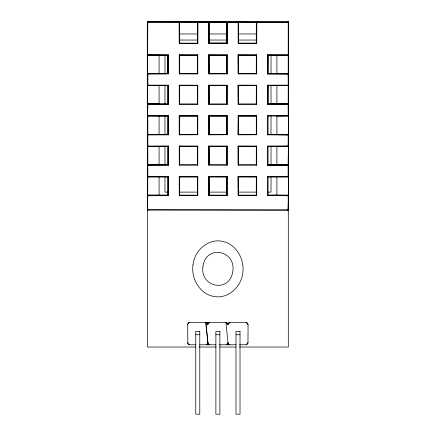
<?xml version="1.0" encoding="UTF-8"?>
<svg xmlns="http://www.w3.org/2000/svg" width="436" height="436" viewBox="0 0 436 436"><rect width="100%" height="100%" fill="white"/><g stroke="black" fill="none" stroke-linecap="round" stroke-linejoin="round"><path stroke-width="0.65" d="M147.799 196.162L147.799 194.805M147.842 105.114L147.842 103.757M147.859 74.54L147.859 73.177M147.864 55.514L147.864 54.157M226.84 43.093L209.1 43.153L209.149 22.312L208.572 21.805L209.155 22.318L209.16 43.088L208.653 43.605L227.249 43.518L226.84 43.093L226.862 22.41L227.423 21.805L227.249 43.518L208.653 43.605L208.572 21.805L197.966 21.8L197.383 22.318L197.377 43.088L197.879 43.605L179.196 43.605L179.109 21.805L179.692 22.312L179.697 43.088L179.196 43.605M227.249 85.233L226.834 85.663L226.84 103.915L227.249 104.34L208.74 104.34L208.653 85.145L227.249 85.233L227.249 104.34M227.249 54.822L226.834 55.252L226.84 73.504L227.249 73.929L208.74 73.929L208.653 54.734L227.249 54.822L227.249 73.929M227.249 146.06L226.834 146.485L226.84 164.743L227.249 165.162L208.74 165.162L208.653 145.967L227.249 146.06L227.249 165.162M238.203 43.518L238.121 21.805L238.612 22.312L238.612 43.093L238.203 43.518L256.711 43.518L256.886 21.805L256.297 22.41L256.297 43.088M256.711 43.518L256.303 43.093L256.324 22.41L256.886 21.805M288.12 196.255L288.12 194.897M288.125 177.239L288.131 175.882M288.131 165.696L288.136 164.339M288.147 135.138L288.147 133.781M267.66 176.471L268.075 176.891L288.114 176.896L288.692 176.378L267.66 176.471L267.66 195.573L288.692 195.753L288.37 195.208L288.201 210.343L147.357 210.027L147.324 22.22L147.7 21.827L147.88 22.22L147.303 22.312L147.303 209.836L147.788 210.343L147.788 209.749M267.66 115.644L267.573 134.844L288.692 134.931L288.381 134.392L288.692 115.469L267.66 115.644L268.075 116.069L288.201 116.069L288.114 103.91L288.67 104.329L267.573 104.433L267.573 85.145L288.692 85.145L288.676 104.34L288.114 103.91L268.02 103.975L268.02 85.603L288.201 85.658L288.692 85.058L288.692 54.734L267.573 54.734L267.573 74.022L288.114 74.011L288.67 73.918L288.114 73.499L268.02 73.564L268.02 55.192L288.201 55.247L288.692 54.642M288.201 209.749L288.201 210.354L288.692 209.836L288.114 209.836L288.114 210.343L288.692 209.836L288.512 21.991L147.788 21.805L147.63 55.099L167.92 55.247L168.329 54.822L147.303 54.642L147.88 55.23L147.303 54.642M168.329 104.34L167.92 103.915L147.788 103.921L147.297 104.433L168.329 104.34L168.421 85.145L147.297 85.145L147.88 85.641L167.92 85.658L168.421 85.145M267.573 165.255L267.66 146.06L288.588 145.88L288.37 164.797L288.692 165.342L267.573 165.255L268.075 164.743L268.075 146.48L267.66 146.06M288.245 210.261L288.201 195.753M159.075 73.499L147.624 73.564L147.624 55.192L167.915 55.252L167.92 73.504L147.788 73.51L147.406 74.109L168.329 73.929L167.92 73.504L168.089 55.072L168.089 73.679L147.788 73.51L147.297 74.022M267.573 134.844L268.075 134.332L288.114 134.353L288.201 134.931L288.114 146.485L268.08 146.485M288.692 165.342L288.37 164.797L268.08 164.732L288.114 164.764L288.114 176.896L288.692 176.384M288.201 85.658L288.114 74.011L267.829 73.755L268.02 55.192M288.114 104.422L267.829 104.166L268.02 85.603M288.692 134.931L288.588 115.823L288.201 116.069L288.692 115.469L288.67 104.329M288.114 209.743L288.528 195.753L288.458 210.234M195.759 344.8L189.404 344.772L188.537 344.369L187.807 343.252L187.709 324.651L188.09 323.332L189.099 322.52L205.814 322.411L206.996 322.836L207.825 324.651L205.814 322.411L208.048 343.579L209.525 344.772L215.875 344.8M206.729 322.651L225.935 322.411L227.559 323.332L229.957 322.411L246.967 322.651L247.681 323.332L248.062 324.651L247.964 343.252L247.474 344.146L246.367 344.772L239.348 344.8M147.303 195.753L147.788 195.154L167.915 195.148L168.421 195.666L147.303 195.753L147.799 195.154L167.974 195.208L167.974 176.836L147.88 176.896L147.319 176.471M147.788 22.41L147.733 21.838L147.303 22.312L147.357 210.027L147.324 209.749M187.709 324.651L188.09 323.332L189.72 322.411M207.825 324.651L208.419 323.065L209.841 322.411L207.727 323.959M288.201 55.247L288.201 21.805L288.703 22.41L288.201 22.41L288.201 21.805L288.703 22.41L288.588 209.743M288.692 54.734L288.196 55.247L276.915 55.252L268.08 55.252L267.573 54.734M288.692 85.145L288.196 85.658L276.915 85.663L268.08 85.663L267.573 85.145M147.324 146.065L168.421 145.967L167.915 146.485L147.799 146.48L147.88 176.896L147.324 176.476L147.466 164.912L167.974 164.797L167.974 146.425L147.537 146.371L147.303 134.931L168.421 134.844L168.421 115.556L147.303 115.469L147.799 116.069L147.88 146.48L147.319 146.06M256.324 22.41L288.692 22.312L288.114 21.805L288.114 22.41M147.7 21.827L147.303 22.312L197.383 22.318L197.437 43.153L179.637 43.153L179.692 22.312L179.109 21.805M147.303 104.422L147.88 104.03L147.63 115.922L167.974 116.014L167.915 134.321L168.421 134.844M207.923 343.252L206.13 344.772L199.781 344.8M229.957 322.411L227.946 324.651L227.848 323.959L229.042 322.651M227.946 324.651L225.935 322.411L228.044 343.252L226.246 344.772L219.226 344.8M288.458 146.371L288.114 146.485L288.692 145.973M288.114 22.312L288.703 22.41L288.261 21.838L147.788 21.805L147.804 22.116M246.051 344.8L248.062 342.56M179.283 73.929L179.692 73.504L179.697 55.252L179.196 54.734L197.791 54.822L197.791 73.929L179.283 73.929L179.196 54.734M197.791 73.929L197.383 73.504L197.377 55.252L197.791 54.822M147.788 134.332L147.303 134.931L147.799 134.332L167.915 134.321L167.915 116.074L168.421 115.556M179.283 104.34L179.692 103.915L179.697 85.663L179.196 85.145L197.791 85.233L197.791 104.34L179.283 104.34L179.196 85.145M197.791 104.34L197.383 103.915L197.377 85.663L197.791 85.233M179.196 134.844L179.692 134.332L179.697 116.074L179.196 115.556L197.791 115.644L197.791 134.751L179.196 134.844L179.196 115.556M197.791 134.751L197.383 134.332L197.377 116.074L197.791 115.644M256.711 73.929L256.303 73.504L256.297 55.252L256.711 54.822L238.116 54.734L238.203 73.929L256.711 73.929L256.711 54.822M167.915 195.148L167.915 176.896L168.421 176.378L147.324 176.476M179.283 165.162L179.692 164.743L179.697 146.485L179.196 145.967L197.791 146.06L197.791 165.162L179.283 165.162L179.196 145.967M197.791 165.162L197.383 164.743L197.377 146.485L197.791 146.06M227.249 134.751L226.84 134.332L226.834 116.074L227.249 115.644L208.653 115.556L208.653 134.844L227.249 134.751L227.249 115.644M256.711 104.34L256.303 103.915L256.297 85.663L256.711 85.233L238.116 85.145L238.203 104.34L256.711 104.34L256.711 85.233M267.573 74.022L268.08 73.499L288.196 73.504L288.196 55.247M179.283 195.573L179.692 195.154L179.697 176.896L179.196 176.378L197.791 176.471L197.791 195.573L179.283 195.573L179.196 176.378M197.791 195.573L197.383 195.154L197.377 176.896L197.791 176.471M256.711 134.751L256.303 134.332L256.297 116.074L256.711 115.644L238.116 115.556L238.116 134.844L256.711 134.751L256.711 115.644M267.573 104.433L268.08 103.91L288.196 103.915L288.196 85.658M227.249 195.573L226.84 195.154L226.834 176.896L227.249 176.471L208.653 176.378L208.74 195.573L227.249 195.573L227.249 176.471M256.711 165.162L256.303 164.743L256.297 146.485L256.711 146.06L238.116 145.967L238.203 165.162L256.711 165.162L256.711 146.06M256.711 195.573L256.303 195.154L256.297 176.896L256.711 176.471L238.116 176.378L238.203 195.573L256.711 195.573L256.711 176.471M267.66 195.573L268.075 195.154L268.075 176.891L288.37 176.836L288.37 195.208L288.692 195.753M276.915 134.397L276.915 116.074L288.512 115.883M276.915 164.933L276.915 146.485L288.588 146.234L288.588 164.988M227.423 21.805L226.834 22.41L226.834 43.088L209.16 43.088M147.466 21.98L147.788 21.805M288.114 164.982L288.37 146.425M147.608 21.904L147.88 21.865M288.692 209.749L147.303 209.749L147.613 210.294L147.799 176.891L167.915 176.896M288.398 22.329L288.692 22.312M147.88 209.929L147.303 209.836L147.63 210.201M168.421 165.255L147.303 165.342L147.788 164.743L167.915 164.732L168.421 165.255L168.421 145.967M208.74 21.827L227.341 21.805M147.88 22.41L147.303 22.41L147.39 22.116L147.537 22.41M256.537 22.41L238.557 22.138L238.121 21.805M179.512 33.964L197.9 33.964M208.8 33.964L227.194 33.964M238.089 33.964L256.482 33.964M179.245 40.047L197.601 40.047M209.16 40.047L226.834 40.047M238.394 40.047L256.75 40.047M238.612 43.093L256.303 43.093M179.697 55.252L197.377 55.252M209.16 55.252L226.834 55.252L226.834 73.499L209.155 73.504L208.74 73.929L208.653 54.734L209.16 55.252L209.16 73.499L209.1 55.192L226.862 55.225M238.617 55.252L238.617 73.499L238.203 73.929L238.116 54.734L238.617 55.252L256.297 55.252M167.915 85.663L167.915 103.91L167.92 85.658L147.624 85.603L147.624 103.975L159.075 103.91L159.075 85.538M179.697 85.663L197.377 85.663M209.16 85.663L226.834 85.663L226.834 103.91L209.155 103.915L208.74 104.34L208.653 85.145L209.16 85.663L209.16 103.91L209.1 85.603L226.862 85.636M238.617 85.663L238.617 103.91L238.203 104.34L238.116 85.145L238.617 85.663L256.297 85.663M167.915 116.074L147.799 116.069L147.303 115.469M179.697 116.074L197.377 116.074M208.653 115.556L209.16 116.074L226.834 116.074M238.116 115.556L238.617 116.074L256.297 116.074M179.697 146.485L197.377 146.485M209.16 146.485L226.834 146.485L226.834 164.732L209.155 164.743L208.74 165.162L208.653 145.967L209.16 146.485L209.16 164.732L209.1 146.425L226.862 146.458M238.617 146.485L238.617 164.732L238.203 165.162L238.116 145.967L238.617 146.485L256.297 146.485M179.697 176.896L197.377 176.896M209.16 176.896L209.16 195.148L208.74 195.573L208.653 176.378L209.16 176.896L226.834 176.896M238.617 176.896L238.617 195.148L238.203 195.573L238.116 176.378L238.617 176.896L256.297 176.896M168.367 192.113L164.971 192.113L164.971 176.498M179.245 192.113L197.601 192.113M209.16 192.113L226.834 192.113M238.394 192.113L256.75 192.113M267.628 192.113L271.023 192.113L271.023 176.498M206.996 322.836L208.659 322.836M228.328 323.332L227.559 323.332L227.848 323.959M207.607 323.632L208.048 323.632M227.728 323.632L228.164 323.632M195.759 334.728L199.781 334.728M215.875 334.728L219.897 334.728M235.99 334.728L240.018 334.728M207.607 343.579L208.048 343.579M227.728 343.579L229.641 344.772L235.99 344.8M206.996 344.369L208.659 344.369M227.118 344.369L228.775 344.369M195.775 347.04L147.472 347.04L147.472 22.389M199.176 347.04L216.185 347.04M219.586 347.04L235.914 347.04M239.315 347.04L288.3 347.04L288.3 209.558M268.02 73.564L288.114 73.613M268.02 103.975L288.114 104.03M147.88 104.03L168.089 104.09M288.588 134.577L268.08 134.321L268.075 116.069M226.246 344.772L229.957 344.8L228.328 343.879L227.946 342.56L227.968 342.909M206.13 344.772L209.841 344.8L208.212 343.879L207.825 342.56L205.814 322.411M267.829 134.577L288.201 134.931M267.829 164.988L288.201 165.342M288.365 134.473L288.37 116.014M147.613 210.294L147.88 210.048L147.597 209.82M189.72 344.8L188.09 343.879L187.709 342.56M246.051 322.411L248.062 324.651M288.67 73.918L288.114 73.499L288.114 74.011M238.448 21.98L238.508 22.41L197.383 22.41L197.617 21.914L197.966 21.8L197.879 43.605M228.044 343.252L228.164 343.579M288.458 209.743L288.556 210.005L288.605 22.274M147.303 85.058L147.88 85.641L147.88 73.613M207.825 342.56L207.852 342.909M238.557 22.138L238.617 33.964M288.136 73.248L288.136 74.605M288.185 175.795L288.185 177.152M288.196 194.81L288.196 196.167M147.804 54.342L147.804 55.699M147.842 133.836L147.848 135.193M147.859 164.41L147.859 165.767M276.915 55.001L276.915 74M276.915 85.538L276.915 103.91M276.915 176.471L276.915 195.47M271.023 54.98L271.023 73.989M271.023 85.532L271.023 103.861M271.023 116.08L271.023 134.408M271.023 145.951L271.023 164.955M267.829 54.996L267.829 73.755M267.829 85.407L267.829 104.166M238.617 116.074L238.617 134.321L238.116 134.844L238.372 115.823L238.372 134.577M209.16 116.074L209.16 134.321L208.653 134.844L208.909 115.823L208.909 134.577M168.421 176.378L168.421 195.666M168.329 54.822L168.329 73.929M167.915 55.252L167.915 73.499M167.915 146.485L167.915 164.732M164.971 54.98L164.971 73.989M164.971 85.532L164.971 103.861M164.971 116.08L164.971 134.408M164.971 145.951L164.971 164.955M159.075 55.001L159.075 74M159.075 116.074L159.075 134.397M159.075 146.485L159.075 164.933M159.075 176.471L159.075 195.47M197.399 55.225L197.383 73.504L179.692 73.504L179.637 55.192L197.399 55.225M197.399 116.047L197.383 134.332L179.692 134.332L179.637 116.014L197.399 116.047M197.399 85.636L197.383 103.915L179.692 103.915L179.637 85.603L197.399 85.636M197.399 176.874L197.383 195.154L179.692 195.154L179.637 176.836L197.399 176.874M197.399 146.458L197.383 164.743L179.692 164.743L179.637 146.425L197.399 146.458M226.862 116.047L226.84 134.332L209.155 134.332L209.1 116.014L226.862 116.047M226.862 176.874L226.84 195.154L209.155 195.154L209.1 176.836L226.862 176.874M256.319 85.636L256.303 103.915L238.612 103.915L238.557 85.603L256.319 85.636M256.319 55.225L256.303 73.504L238.612 73.504L238.557 55.192L256.319 55.225M256.319 146.458L256.303 164.743L238.612 164.743L238.557 146.425L256.319 146.458M256.319 116.047L256.303 134.332L238.612 134.332L238.557 116.014L256.319 116.047M256.319 176.874L256.303 195.154L238.612 195.154L238.557 176.836L256.319 176.874M193.05 264.483C190.81 278.326 199.59 293.968 213.951 296.507C228.121 299.172 241.217 286.937 242.727 273.241C244.961 259.404 236.187 243.757 221.82 241.222C207.65 238.557 194.554 250.787 193.05 264.483M202.985 266.238C199.475 287.329 229.712 293.542 232.791 271.492C236.301 250.4 206.059 244.182 202.985 266.238M147.88 209.743C146.578 209.553 148.251 211.013 147.88 209.743M276.915 195.148L268.08 195.148L288.381 195.214L276.915 195.148M199.781 331.371L195.759 331.371L195.759 414.2L199.781 414.2L199.781 331.371M219.897 331.371L215.875 331.371L215.875 414.2L219.897 414.2L219.897 331.371M240.018 331.371L235.99 331.371L235.99 414.2L240.018 414.2L240.018 331.371"/></g></svg>
